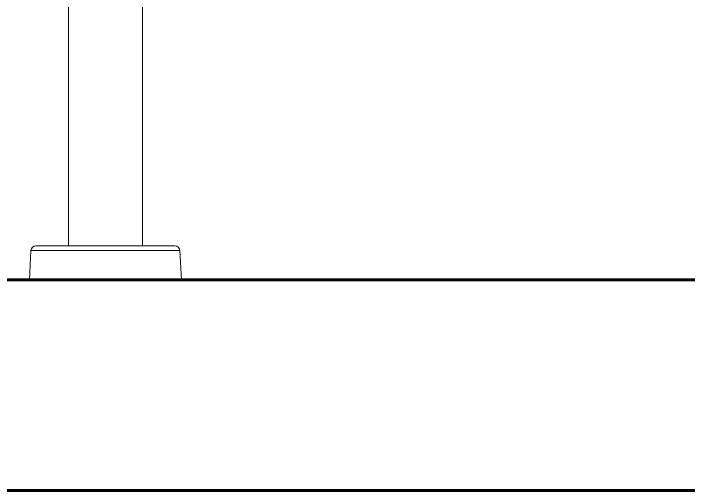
# Model space of a CAD drawing. Header units: millimetres. Extents: x 72 to 2826, y -203 to 794.
# Drawn here: x 1756.9444 to 1757.2649, y 385.7801 to 386.0064 of the extents above; entities that cross this region are included whole.
import ezdxf

# ---------------------------------------------------------------- set-up
doc = ezdxf.new("R2010")
doc.units = ezdxf.units.MM
doc.layers.add('envolvente', color=164, linetype='Continuous', lineweight=60)
doc.layers.add('mobiliario', color=252, linetype='Continuous', lineweight=9)

# ---------------------------------------------------------------- blocks, each defined once
blk = doc.blocks.new('110-32-planta')
at = {"layer": 'mobiliario'}
for p, q in [((7.66431, 4.26361), (7.59212, 4.26361)), ((7.59284, 4.24976), (7.59212, 4.26361)), ((7.66358, 4.24976), (7.66431, 4.26361)), ((7.66358, 4.24976), (7.59284, 4.24976)), ((7.59524, 4.24749), (7.66119, 4.24749)), ((7.61061, 4.12281), (7.61061, 4.24749)), ((7.64581, 4.12281), (7.64581, 4.24749))]:
    blk.add_line(p, q, dxfattribs=at)
for centre, start, end in [((7.59524, 4.24989), 183, 270), ((7.66119, 4.24989), 270, 357)]:
    blk.add_arc(centre, 0.0024, start, end, dxfattribs=at)

msp = doc.modelspace()

# ---------------------------------------------------------------- linework, layer by layer
at = {"layer": 'envolvente'}
for p, q in [((1757.59887, 385.88009), (1756.64887, 385.88009)), ((1759.87387, 385.78009), (1755.59887, 385.78009))]:
    msp.add_line(p, q, dxfattribs=at)

# ---------------------------------------------------------------- block references
at = {"xscale": -1, "rotation": 180}
msp.add_blockref('110-32-planta', (1749.35983, 390.1437), dxfattribs=at)

doc.saveas('drawing.dxf')
